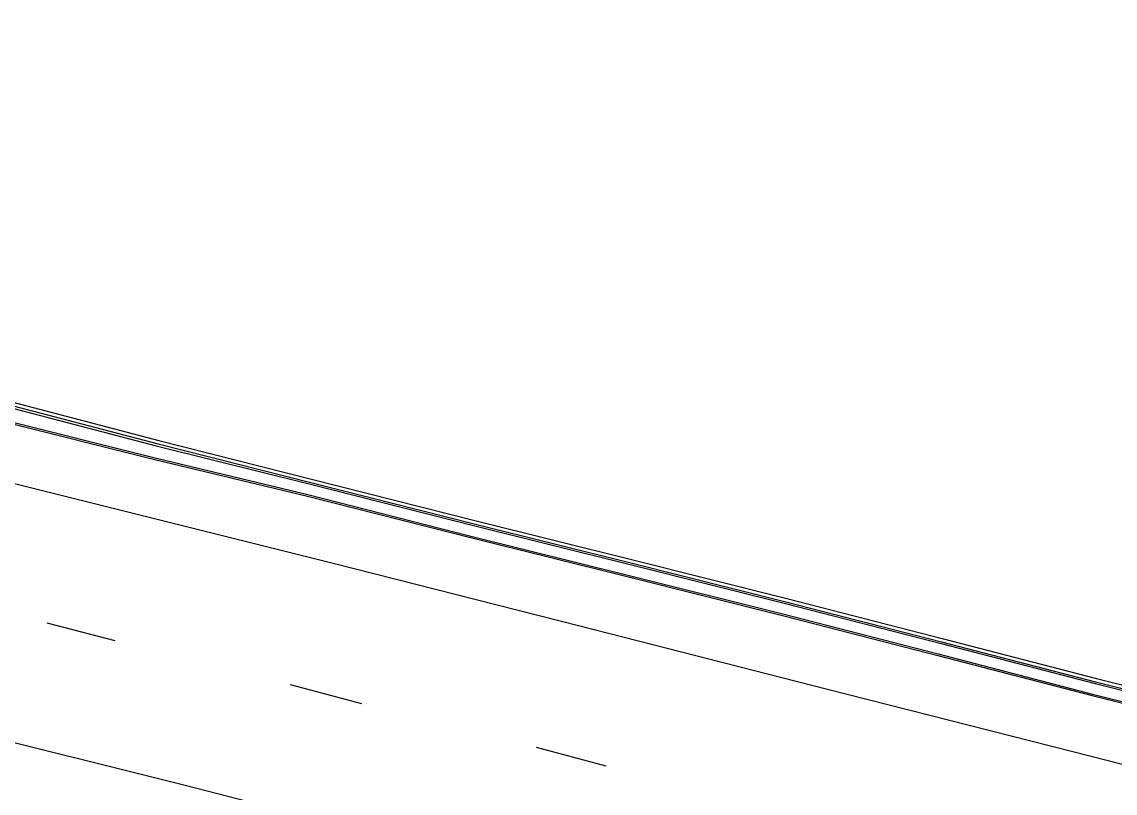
# Model space of a CAD drawing. Header units: metres. Extents: x 585772 to 587013, y 4140825 to 4141582.
# Drawn here: x 585848.67 to 585880.2, y 4140944.21 to 4140966.46 of the extents above; entities that cross this region are included whole.
import ezdxf

# ---------------------------------------------------------------- set-up
doc = ezdxf.new("R2010")
doc.units = ezdxf.units.M
doc.header["$MEASUREMENT"] = 0
for name, color, linetype, lineweight in [('BACK_OF_CURB', 5, 'Continuous', 30), ('BOTTOM_OF_CURB', 3, 'Continuous', 30), ('GUTTER', 30, 'Continuous', 30), ('PAINT_STRIPE', 4, 'Continuous', 30), ('TOP_OF_CURB', 1, 'Continuous', 30)]:
    doc.layers.add(name, color=color, linetype=linetype, lineweight=lineweight)
doc.layers.add('PAVED_ROAD', color=140, linetype='Continuous', lineweight=30, true_color=0x38a9ff)

msp = doc.modelspace()

# ---------------------------------------------------------------- linework, layer by layer
at = {"layer": 'BACK_OF_CURB'}
msp.add_polyline3d([(585809.123952, 4140965.455281, -18.862712), (585813.441486, 4140964.307142, -18.861123), (585817.76503, 4140963.198723, -18.856503), (585822.109515, 4140962.140005, -18.850747), (585826.429693, 4140961.037302, -18.843763), (585830.775654, 4140959.938901, -18.835261), (585835.141342, 4140958.811735, -18.826), (585839.470351, 4140957.726552, -18.818), (585843.812893, 4140956.608817, -18.806), (585848.22239, 4140955.540571, -18.79775), (585852.620434, 4140954.384283, -18.789717), (585857.024406, 4140953.27221, -18.777616), (585861.769741, 4140952.063605, -18.760236), (585866.250725, 4140950.949529, -18.745248), (585870.726851, 4140949.824382, -18.732829), (585875.213798, 4140948.672563, -18.724497), (585879.659, 4140947.51522, -18.717683), (585883.421168, 4140946.574276, -18.707965)], dxfattribs=at)
at = {"layer": 'BOTTOM_OF_CURB'}
msp.add_polyline3d([(585809.0862, 4140965.310107, -18.992712), (585813.403585, 4140964.162007, -18.991123), (585817.728647, 4140963.0532, -18.986503), (585822.073208, 4140961.994463, -18.980747), (585826.392767, 4140960.891918, -18.973763), (585830.738527, 4140959.793568, -18.965261), (585835.104242, 4140958.666395, -18.956), (585839.432862, 4140957.567705, -18.948), (585841.59148, 4140957.054975, -18.942019), (585843.763932, 4140956.488189, -18.936), (585847.103423, 4140955.639402, -18.929753), (585848.173911, 4140955.378136, -18.92775), (585852.583889, 4140954.223246, -18.919717), (585856.988007, 4140953.126692, -18.907616), (585861.733134, 4140951.91814, -18.890236), (585866.214345, 4140950.804007, -18.875248), (585870.689919, 4140949.679, -18.862829), (585875.176253, 4140948.527338, -18.854497), (585879.621905, 4140947.369878, -18.847683), (585883.384559, 4140946.428812, -18.837965)], dxfattribs=at)
at = {"layer": 'GUTTER'}
msp.add_polyline3d([(585809.008412, 4140965.010971, -18.980876), (585813.32549, 4140963.862953, -18.974), (585817.653677, 4140962.753344, -18.968064), (585821.998396, 4140961.694569, -18.966252), (585826.316679, 4140960.592349, -18.959817), (585830.662025, 4140959.494104, -18.949766), (585835.027588, 4140958.366971, -18.939), (585839.354608, 4140957.268687, -18.924), (585843.686002, 4140956.100884, -18.912), (585848.098521, 4140954.991072, -18.904), (585852.510192, 4140953.881472, -18.898), (585856.913861, 4140952.826629, -18.892539), (585861.657703, 4140951.618404, -18.885473), (585866.139384, 4140950.504155, -18.874707), (585870.613819, 4140949.379433, -18.859765), (585875.09889, 4140948.228096, -18.845), (585879.545469, 4140947.070394, -18.834), (585883.309126, 4140946.129078, -18.822482)], dxfattribs=at)
at = {"layer": 'PAINT_STRIPE', "extrusion": (-0.000956088, 0.000249819, 1), "elevation": 455.590305, "flags": 128}
msp.add_lwpolyline([(585849.102656, 4140949.140258), (585851.060822, 4140948.628604)], dxfattribs=at)
at = {"layer": 'PAINT_STRIPE', "extrusion": (-0.004547, 0.001214, 0.999989), "elevation": 2345.179842, "flags": 128}
msp.add_lwpolyline([(585850.270438, 4140947.552737), (585852.323347, 4140947.004556)], dxfattribs=at)
at = {"layer": 'PAINT_STRIPE', "extrusion": (-0.002322, 0.000623289, 0.999997), "elevation": 1202.095125, "flags": 128}
msp.add_lwpolyline([(585861.879129, 4140945.592849), (585863.887983, 4140945.053537)], dxfattribs=at)
at = {"layer": 'PAINT_STRIPE'}
for points in [[(585920.74505, 4140934.761086, -18.678), (585910.367423, 4140937.393328, -18.707705), (585903.135344, 4140939.239997, -18.72787), (585895.903266, 4140941.086667, -18.744463), (585888.671188, 4140942.933336, -18.756745), (585878.976543, 4140945.403165, -18.774598), (585871.867648, 4140947.214327, -18.791), (585864.758753, 4140949.025489, -18.812), (585857.649858, 4140950.836651, -18.829), (585850.417569, 4140952.642882, -18.846), (585843.185281, 4140954.449114, -18.858682), (585835.791795, 4140956.341494, -18.872), (585828.398309, 4140958.233875, -18.881383), (585819.048791, 4140960.594413, -18.888), (585811.307549, 4140962.550272, -18.895375), (585803.566308, 4140964.506132, -18.9065), (585795.825066, 4140966.461991, -18.915)], [(585815.241685, 4140953.978679, -18.674), (585824.294077, 4140951.707671, -18.703128), (585833.346469, 4140949.436663, -18.734), (585840.024886, 4140947.772795, -18.739), (585846.703302, 4140946.108927, -18.714), (585853.381719, 4140944.445059, -18.695685), (585865.229212, 4140941.383647, -18.667131), (585870.175018, 4140940.152118, -18.656)]]:
    msp.add_polyline3d(points, dxfattribs=at)
at = {"layer": 'PAVED_ROAD'}
msp.add_polyline3d([(585808.996695, 4140964.965914, -18.975001), (585813.313727, 4140963.817907, -18.967), (585817.642384, 4140962.708178, -18.963376), (585821.987127, 4140961.649397, -18.96131), (585826.305218, 4140960.547226, -18.955315), (585830.650502, 4140959.448997, -18.945054), (585835.016042, 4140958.321869, -18.933955), (585839.342821, 4140957.223647, -18.918), (585843.674264, 4140956.055831, -18.90605), (585848.087165, 4140954.945922, -18.894249), (585852.499092, 4140953.836259, -18.885741), (585856.902692, 4140952.781432, -18.880799), (585861.646342, 4140951.573256, -18.877185), (585866.128093, 4140950.458989, -18.869497), (585870.602357, 4140949.334311, -18.85851), (585875.087237, 4140948.183022, -18.844), (585879.533956, 4140947.025284, -18.828451), (585883.297764, 4140946.08393, -18.818)], dxfattribs=at)
at = {"layer": 'TOP_OF_CURB'}
msp.add_polyline3d([(585809.099352, 4140965.360684, -18.862712), (585813.416789, 4140964.21257, -18.861123), (585817.741322, 4140963.103898, -18.856503), (585822.085857, 4140962.045168, -18.850747), (585826.405631, 4140960.942567, -18.843763), (585830.751461, 4140959.8442, -18.835261), (585835.117242, 4140958.717011, -18.826), (585839.446286, 4140957.631818, -18.818), (585843.789203, 4140956.513986, -18.806), (585848.198455, 4140955.4458, -18.79775), (585852.596041, 4140954.289632, -18.789717), (585857.000379, 4140953.177467, -18.777616), (585861.745887, 4140951.968818, -18.760236), (585866.227019, 4140950.854705, -18.745248), (585870.702786, 4140949.729649, -18.732829), (585875.189333, 4140948.577932, -18.724497), (585879.634829, 4140947.420513, -18.717683), (585883.397313, 4140946.47949, -18.707965)], dxfattribs=at)

doc.saveas('drawing.dxf')
